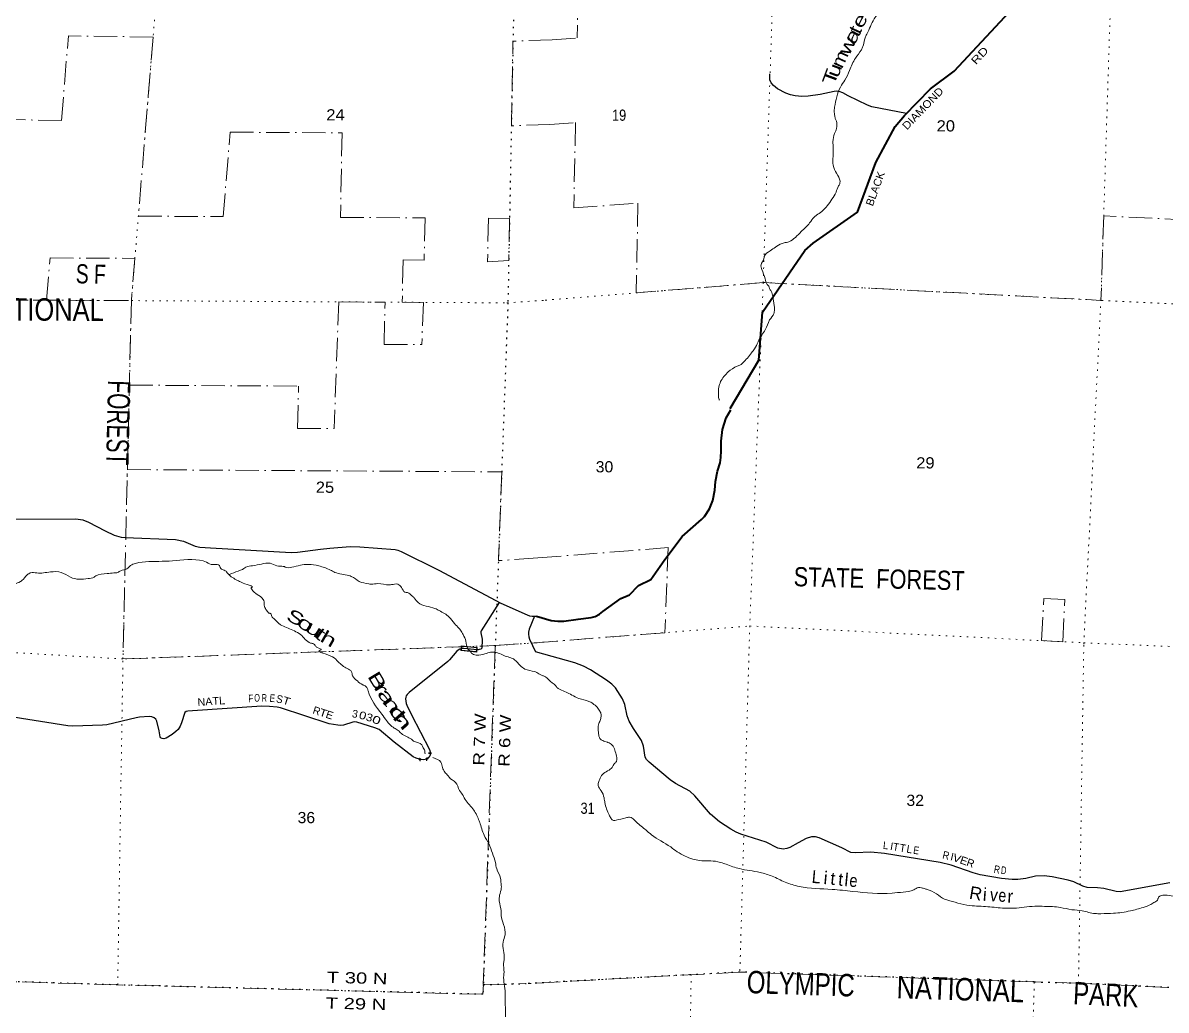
# Model space of a CAD drawing. Header units: feet. Extents: x -739708 to -488887, y 188754 to 379550.
# Drawn here: x -623874 to -606022, y 207505 to 222924 of the extents above; entities that cross this region are included whole.
import ezdxf
from ezdxf.enums import TextEntityAlignment as Align

# ---------------------------------------------------------------- set-up
doc = ezdxf.new("R2010")
doc.units = ezdxf.units.FT
doc.header["$LTSCALE"] = 73
doc.linetypes.add('DOT_DASHED', pattern=[7.7, 5, -1.2, 0.3, -1.2])
doc.linetypes.add('DOTTED', pattern=[1.5, 0.3, -1.2])
for name, color, linetype, lineweight in [('26', 7, 'Continuous', 40), ('29', 7, 'Continuous', 25), ('31', 7, 'Continuous', 13), ('39', 7, 'Continuous', 13), ('44', 7, 'DOT_DASHED', 13), ('6', 7, 'DOTTED', 25), ('7', 7, 'DOTTED', 13)]:
    doc.layers.add(name, color=color, linetype=linetype, lineweight=lineweight)
for name, color, linetype in [('27', 7, 'Continuous'), ('30', 7, 'Continuous'), ('41', 7, 'Continuous')]:
    doc.layers.add(name, color=color, linetype=linetype)

msp = doc.modelspace()

# ---------------------------------------------------------------- linework, layer by layer
at = {"layer": '26'}
for points in [[(-612828, 216899.27), (-612381.53, 217654.86), (-612326.01, 218405.17), (-611663.19, 219369.46), (-611533.7, 219481.39), (-610839.56, 219967.43), (-610553.74, 220744.79), (-610254.74, 221306.26), (-610109.8, 221476.26), (-609701.33, 221892.2), (-609334.36, 222168.01), (-607605.23, 224029.06)], [(-615856.38, 213659.18), (-615622.68, 213590.55), (-615521.91, 213580.37), (-615427.25, 213582.4), (-615205.34, 213610.92), (-615002.78, 213635.38), (-614936.62, 213651.67), (-614868.42, 213690.38), (-614818.54, 213729.08), (-614536.04, 213931.64), (-614401.66, 213993.07), (-614263.39, 214137.04), (-614069.83, 214231.39), (-613849.19, 214540.74), (-613576.95, 214903.31), (-613275, 215169.87), (-613250.33, 215191.65), (-613232.62, 215217.12), (-613152.08, 215332.96), (-613098.64, 215466.76), (-613068.81, 215625.26), (-613057.61, 215762.01), (-613025.76, 215920.47), (-612988.52, 216050.6), (-612976.46, 216136.97), (-612972.1, 216239.63), (-612972.6, 216392.78), (-612950.28, 216575.63), (-612893.81, 216753.67), (-612820.37, 216880.97)]]:
    msp.add_lwpolyline(points, dxfattribs=at)
at = {"layer": '29'}
for points in [[(-610078.23, 221508.4), (-610617.88, 221612.86), (-610684.11, 221636.84), (-610985.03, 221782.94), (-611069.83, 221832.87), (-611129.88, 221853.25), (-611164.49, 221855.28), (-611205.8, 221850.8), (-611425.52, 221806.41), (-611614.41, 221781.95), (-611709.08, 221775.83), (-611815.13, 221782.46), (-611889.24, 221798.24), (-611961.52, 221828.8), (-612088.84, 221895.79), (-612152.89, 221946.95), (-612190.54, 221985.66), (-612210.9, 222032.51), (-612210.9, 222130.3)], [(-623981.74, 215171.76), (-623048.95, 215177.24), (-622939.38, 215160.59), (-622847.78, 215127.46), (-622588.86, 214991.94), (-622449.02, 214920.87), (-622340.46, 214890.9), (-622278.98, 214885), (-621489.55, 214856.52), (-621368.04, 214827.03), (-621183.58, 214753.7), (-621108.44, 214736.4), (-620945.77, 214722.9), (-619684.12, 214653.99), (-619583.74, 214658.1), (-619225.5, 214701.96), (-619081.45, 214721.41), (-618763.27, 214743.89), (-618612.68, 214740.59), (-618060.35, 214696.83), (-618020.23, 214687.71), (-617967.82, 214668.98), (-617377.4, 214377.03), (-616409.16, 213860.89), (-615999.17, 213677.01), (-615962.35, 213665.15), (-615922.11, 213657.65), (-615856.38, 213659.18)], [(-616434.53, 213872.27), (-616717.1, 213428.24), (-616722.62, 213413.26), (-616722.71, 213398.27), (-616703.73, 213300.59), (-616702.13, 213280.28), (-616704.93, 213170.72), (-616709.79, 213156.59), (-616716.16, 213149.18), (-616725.52, 213143.56), (-616747.98, 213136.07), (-616762.49, 213134.2), (-616780.61, 213134.58), (-616990.64, 213154.58), (-617005.81, 213154.8), (-617023.59, 213151.99), (-617050.73, 213141.69), (-617078.8, 213124.84), (-617098.21, 213109.58), (-617212.16, 212976.88), (-617239.05, 212951.4), (-617841.96, 212468.4), (-617873.29, 212436.82), (-617886.88, 212415.96), (-617894.37, 212393.48), (-617898.11, 212365.39), (-617886.88, 212296.09), (-617878.08, 212266.75), (-617806.15, 212114.52), (-617526.58, 211573.17), (-617515.72, 211541.41), (-617510.1, 211508.63), (-617517.23, 211475.78), (-617532.2, 211453.31), (-617554.66, 211436.45), (-617571.86, 211427.16), (-617593.39, 211419.67), (-617625.2, 211415.92), (-617680.06, 211425.21), (-617734.34, 211440.2), (-617780.37, 211463.01), (-618078.79, 211691.77), (-618309.98, 211886.58), (-618377.25, 211915.9), (-618661.74, 212002.05), (-618702.92, 212005.8), (-618723.89, 212002.48), (-618867.59, 211956.51), (-618908.8, 211949.61), (-618957.47, 211953.36), (-619089.59, 211978.85), (-619850.25, 212226.8), (-619904.6, 212238.34), (-620022.44, 212249.27), (-620140.91, 212251.07), (-621223.97, 212179.78), (-621299.84, 212174.36), (-621324.18, 212170.61), (-621345.7, 212155.63), (-621395.66, 211994.44), (-621415.89, 211938.38), (-621450.52, 211885.93), (-621483.27, 211855.97), (-621545.31, 211808.47), (-621637.68, 211751.09), (-621670.43, 211741.73), (-621701.54, 211744.84), (-621722.84, 211756.71), (-621731.27, 211773.56), (-621744.19, 211868.2), (-621780.1, 212017.4), (-621797.71, 212048.88), (-621823.91, 212069.48), (-621859.47, 212084.46), (-621902.44, 212088.96), (-622051.32, 212080.72), (-622107.53, 212070.77), (-622562.28, 211962.73), (-622632.25, 211955.55), (-623092.89, 211942.12), (-623172.02, 211946.89), (-624122.51, 212098.33)], [(-615882.95, 213658.56), (-615967.29, 213455.84), (-615979.2, 213410.45), (-615979.2, 213376.74), (-615973.58, 213333.66), (-615963.67, 213299.55), (-615871.79, 213099.17)], [(-605963.81, 209493.98), (-606739.45, 209351.38), (-606805.09, 209357.23), (-606995.96, 209404.35), (-607096.31, 209414.89), (-607254.51, 209420.64), (-607324.25, 209438.85), (-607462.16, 209510.27), (-607554.25, 209537.02), (-607804.18, 209587.68), (-607926.33, 209599.9), (-608060.69, 209595.83), (-608215.41, 209563.24), (-608338, 209545.36), (-608427.13, 209546.94), (-608594.07, 209559.16), (-608927.94, 209616.2), (-609036.97, 209651.7), (-609379.89, 209771.02), (-609550.06, 209811.33), (-610418.6, 209950.13), (-610634.52, 209973.78), (-610877.5, 209960.05), (-610947.46, 209966.57), (-611085.98, 210037.62), (-611440.13, 210194.73), (-611497.13, 210211.02), (-611558.64, 210210.22), (-611643.71, 210186.58), (-611769.66, 210115.5), (-611896.15, 210043.98), (-611945.01, 210027.69), (-612000.71, 210021.3), (-612083.44, 210035.83), (-612266.51, 210130.42), (-612662.34, 210250.93), (-612736.94, 210284.35), (-612818.37, 210329.17), (-612997.52, 210447.32), (-613137.31, 210563.88), (-613380.33, 210852.77), (-613461.68, 210924), (-613681.55, 211046.23), (-613766.77, 211101.3), (-614094.82, 211376.23), (-614135.53, 211421.05), (-614156.37, 211458.13), (-614184.39, 211628.84), (-614211.73, 211716.09), (-614341.13, 211903.83), (-614408.33, 212019.96), (-614436.19, 212100.69), (-614473.48, 212280.71), (-614511.32, 212369.19), (-614622.09, 212537.38), (-614677.06, 212594.43), (-614758.35, 212658.18), (-615008.89, 212818.5), (-615120.86, 212875.55), (-615254.46, 212929.6), (-615871.79, 213099.17)]]:
    msp.add_lwpolyline(points, dxfattribs=at)
at = {"layer": '31'}
for p, q in [((-617027.83, 213195.84), (-616779.18, 213169.92)), ((-616779.18, 213169.92), (-616786.95, 213095.32))]:
    msp.add_line(p, q, dxfattribs=at)
msp.add_lwpolyline([(-616786.95, 213095.32), (-617035.6, 213121.24), (-617027.83, 213195.84)], dxfattribs=at)
msp.add_lwpolyline([(-617026.81, 213128.36), (-617020.7, 213187.05), (-616787.96, 213162.79), (-616794.07, 213104.1)], close=True, dxfattribs=at)
at = {"layer": '31', "linetype": 'DOTTED', "lineweight": 100}
msp.add_arc((-617626.28, 211520.98), 111.11, 239.44968, 15.05422, dxfattribs=at)
at = {"layer": '39'}
for points in [[(-606056.52, 229863.93), (-606170.87, 229798.01), (-606203.73, 229770.54), (-606272.94, 229739.86), (-606319.01, 229664.33), (-606409.98, 229563.62), (-606433.52, 229503.7), (-606515.53, 229354.42), (-606617, 229235.81), (-606650.09, 229198.27), (-606664.42, 229188.52), (-606715.47, 228984.13), (-606765.94, 228892.58), (-606794.83, 228863), (-606866.11, 228741.69), (-606936.3, 228668.73), (-607014.17, 228612.05), (-607048.99, 228500), (-607091.35, 228410.27), (-607107.73, 228398.56), (-607123.46, 228328.38), (-607146.67, 228282.56), (-607209.64, 228173.15), (-607234.5, 228143.49), (-607273.43, 228027.49), (-607331.58, 227952.24), (-607440.99, 227837.83), (-607461.69, 227814.12), (-607541.08, 227690.98), (-607582.19, 227655.65), (-607589.49, 227601.4), (-607613.12, 227537.45), (-607648.32, 227495.93), (-607651.08, 227463.76), (-607676.96, 227389.78), (-607757.1, 227234.42), (-607795.9, 227124.47), (-607833.83, 226964.11), (-607854.72, 226932.35), (-607865.34, 226908.41), (-607890.25, 226876.73), (-607926.61, 226784.86), (-607959.99, 226735.24), (-607968.34, 226634.67), (-607970.11, 226558.14), (-607943.2, 226414.46), (-607909.31, 226310.93), (-607889.48, 226209.73), (-607885.08, 226050.44), (-607909.97, 225932.11), (-607931.54, 225870.13), (-608013.32, 225730.93), (-608153.91, 225574.92), (-608257.24, 225462.4), (-608281.68, 225450.86), (-608290.39, 225422.84), (-608342.59, 225343.43), (-608425.46, 225244.55), (-608560.68, 225146.85), (-608623.37, 225136.18), (-608699.94, 225135.89), (-608807.22, 225114.14), (-608825.43, 225110.53), (-609070.71, 225045.54), (-609177.86, 225029.83), (-609291.36, 225000.16), (-609459.02, 224981.78), (-609568.21, 224964.1), (-609669.88, 224924.08), (-609780.18, 224858.06), (-609859.2, 224751.04), (-609905.04, 224685.57), (-609973.81, 224586.38), (-610000.59, 224560.79), (-610159.95, 224201.69), (-610236.03, 223959.59), (-610344.29, 223720.23), (-610368.73, 223533.39), (-610403.72, 223413.28), (-610395.72, 223235.78), (-610394.49, 223201.49), (-610407.17, 223175.59), (-610468.88, 223120.56), (-610580.77, 222986.07), (-610695.49, 222750.13), (-610711.42, 222718.27), (-610731.34, 222659.01), (-610757.86, 222556.84), (-610781.22, 222504.98), (-610874.93, 222372.09), (-610963.9, 222182.68), (-611039.95, 222029.24), (-611108.9, 221921.99), (-611198.74, 221607.67), (-611205.7, 221567.52), (-611199.5, 221486.79), (-611188.71, 221430.12)], [(-611188.71, 221430.12), (-611171.52, 221389.44), (-611168.07, 221276.52), (-611198.12, 221196.6), (-611225.24, 221068.25), (-611222.6, 221007.75), (-611219.96, 220947.23), (-611212.3, 220666.98), (-611150.69, 220542.67), (-611115.21, 220420.98), (-611136.37, 220377.12), (-611176.89, 220279.31), (-611239.85, 220169.91), (-611399.35, 219980.08), (-611481.32, 219919.47), (-611518.26, 219890.07), (-611588.86, 219798.99), (-611720.87, 219664.95), (-611911.93, 219504.04), (-611948.41, 219494.78), (-611954.45, 219494.92), (-612019.3, 219478.25), (-612123.34, 219422.17), (-612205.26, 219363.57), (-612297.92, 219277.01), (-612302.73, 219242.86), (-612347.24, 219147.15), (-612334.9, 219070.3), (-612283.78, 218928.1), (-612249.56, 218838.67), (-612226.05, 218809.93), (-612216.72, 218777.49), (-612189.55, 218732.54), (-612163.26, 218649.33), (-612142.24, 218511.85), (-612140.57, 218409.04), (-612147.13, 218387.03), (-612213.97, 218283.77), (-612281.91, 218132.16), (-612336.22, 218048.76), (-612449.95, 217833.72), (-612495.77, 217768.26), (-612632.28, 217614.18), (-612667.2, 217584.75), (-612720.11, 217561.76), (-612861.18, 217472.26), (-612898.3, 217434.81), (-612996.6, 217277.86), (-613012.24, 217123.06), (-613010.68, 217102.87), (-613003.97, 217044.29), (-612994.18, 217031.98)], [(-626384.44, 214781.22), (-626126.74, 214680.67), (-625902.62, 214609.09), (-625890.59, 214606.81), (-625783.68, 214521.73), (-625540.48, 214492.09), (-625364.95, 214500.23), (-625208.04, 214486.64), (-625158.27, 214459.3), (-625103.02, 214407.65), (-625049.14, 214384.26), (-625066.08, 214348.36), (-625036.28, 214329.54), (-625020.16, 214329.17), (-624973.69, 214334.18), (-624944.07, 214307.3), (-624861.71, 214295.37), (-624809.92, 214267.99), (-624717.31, 214263.89), (-624613.01, 214241.39), (-624444.21, 214130.74), (-624416.19, 214122.05), (-624383.92, 214123.34), (-624156.04, 214128.29), (-624101.42, 214137.15), (-623912.6, 214197.43), (-623888.06, 214213.01), (-623805.32, 214305.92), (-623758.33, 214333.09), (-623752.24, 214334.97), (-623657.56, 214332.85), (-623443.56, 214348.2), (-623274.39, 214342.38), (-623128.98, 214266.52), (-622996.67, 214235.33), (-622856.16, 214247.92)], [(-622856.16, 214247.92), (-622762.16, 214266.35), (-622735.51, 214285.91), (-622559.33, 214322.28), (-622452.23, 214333.99), (-622395.64, 214340.79), (-622344.64, 214367.86), (-622251.23, 214398.02), (-622191.65, 214447.09), (-622114.27, 214481.65), (-621700.33, 214514.68), (-621482.39, 214525.91), (-621005.32, 214499.05), (-620901.35, 214462.44), (-620802.91, 214448.13), (-620799.29, 214429.9), (-620759.97, 214386.68), (-620702.15, 214359.16), (-620684.53, 214336.58), (-620541.93, 214226.51), (-620476.18, 214192.78), (-620372.26, 214154.14), (-620294.71, 214108.04), (-620307.03, 214098.24), (-620303.32, 214084.04), (-620121.63, 213920.66), (-620104.33, 213883.98), (-620107.4, 213837.67), (-620094.36, 213791), (-620059.3, 213737.79), (-620019.8, 213702.62), (-620005.74, 213700.3), (-619994.34, 213669.79), (-619957.18, 213620.56), (-619872.4, 213538), (-619830.64, 213512.87), (-619635.07, 213427.82), (-619539.62, 213371.23), (-619381.41, 213238.62), (-619333.39, 213223.43), (-619309.72, 213200.72), (-619276.2, 213167.7), (-619216.51, 213134.1), (-619230.79, 213126.36), (-619039.62, 213025.27), (-618950.82, 212942.63), (-618921.15, 212917.76), (-618847.9, 212859.65), (-618772.18, 212821.66), (-618742.66, 212790.75), (-618725.96, 212727.87), (-618651.25, 212645.53), (-618567.94, 212587.2), (-618528.06, 212568.15), (-618498.58, 212535.24), (-618483.48, 212490.53), (-618268.04, 212128.8)], [(-615880.33, 212794.22), (-616034.99, 212832.5), (-616110.66, 212886.71), (-616195.58, 212977.42), (-616364.11, 213041.91), (-616452.23, 213082.31), (-616549.04, 213096.72), (-616632.5, 213076.55), (-616754.56, 213049.23), (-616835.29, 213059.22), (-616869.21, 213080.19), (-616894.72, 213115.05), (-616924.31, 213148.01), (-616955.96, 213267.67), (-617000.11, 213371.52), (-617038.99, 213440.97), (-617062.65, 213467.73), (-617135.78, 213544.05), (-617216.43, 213644.74), (-617373.99, 213745.24), (-617440.01, 213779.07), (-617701.02, 213869.95), (-617764.13, 213942), (-617799.75, 213977.11), (-617867.45, 214025.08), (-617909.75, 214034.16), (-617960.75, 214103.9), (-618020.24, 214157.72), (-618119.59, 214150.02), (-618152.05, 214146.76), (-618329.69, 214167.13), (-618439.2, 214157.65), (-618473.49, 214162.5), (-618620.37, 214200.27), (-618746.04, 214279.86), (-618784.2, 214292.86), (-619003.68, 214342.45), (-619071.66, 214378.34), (-619254.35, 214443.16), (-619415.71, 214467.17), (-619541.5, 214454.05), (-619675.85, 214420.98), (-619776.95, 214425.41), (-619786.92, 214431.69), (-619807.06, 214436.2), (-619906.03, 214444.61), (-620012.41, 214483.43), (-620148.28, 214472.57), (-620286.52, 214445.64), (-620390.3, 214421.91), (-620462.13, 214379.29), (-620513.11, 214362.37), (-620647.86, 214307.33)], [(-614879.61, 211076.31), (-614860.34, 211126.25), (-614808.24, 211201.63), (-614720.42, 211254.05), (-614662.65, 211313.19), (-614629.28, 211362.8), (-614612.85, 211376.54), (-614599.66, 211424.6), (-614617.61, 211519.7), (-614647.8, 211609.03), (-614702.78, 211670.72), (-614740.72, 211685.68), (-614750.7, 211689.93), (-614818.64, 211713.63), (-614866.18, 211748.95), (-614883.15, 211799.71), (-614888.97, 211896.55), (-614880.99, 211981), (-614864.11, 212014.87), (-614848.57, 212076.97), (-614847.24, 212135.37), (-614874.22, 212188.36), (-614921.15, 212249.87), (-614956.71, 212280.9), (-614978.49, 212297.51), (-615034.21, 212326.97), (-615192.31, 212372.85), (-615301.9, 212425.7), (-615485.2, 212514.45), (-615526.97, 212537.55), (-615552.4, 212570.37), (-615609.78, 212615.99), (-615714.42, 212709.02), (-615756.28, 212728.09), (-615880.33, 212794.22)], [(-618268.04, 212128.8), (-618193.8, 212026.32), (-618077.53, 211910.78), (-618011.93, 211871), (-617962.58, 211825.53), (-617807.44, 211735.33), (-617759.88, 211699.99), (-617646.1, 211651.05), (-617620.99, 211600.41), (-617602.27, 211568.57), (-617591.04, 211506.76), (-617590.95, 211506.61)], [(-617474.63, 211449.23), (-617348.06, 211376.18), (-617321.76, 211292.92), (-617285.05, 211223.54), (-617233.96, 211165.93), (-617228.06, 211159.75), (-617216.39, 211141.35), (-617117.42, 211062.49), (-617053.85, 210934.03), (-617001.16, 210858.24), (-616981.9, 210819.5), (-616848.75, 210649.16), (-616757.85, 210481.77), (-616740.74, 210437.03), (-616672.74, 210237.91), (-616595.3, 210099.06), (-616542.18, 209954.71), (-616495.14, 209808.48), (-616475.16, 209713.27), (-616416.08, 209564.75), (-616411.24, 209512.21), (-616407.76, 209487.94), (-616403.47, 209411.23), (-616430.19, 209300.94), (-616434.37, 209206.27), (-616405.6, 209054.41), (-616405.25, 208981.81), (-616368.14, 208841.85), (-616345.66, 208680.04), (-616376.44, 208567.84), (-616358.32, 208303.3), (-616367.9, 208236.98), (-616360.97, 208099.72), (-616366.2, 208047.41), (-616342.22, 207774.69), (-616342.84, 207659.78), (-616341.88, 207613.38), (-616339.64, 207359.29), (-616362.81, 207140.05), (-616356.65, 207057.24), (-616323.02, 206941.55), (-616330.49, 206879.22), (-616324.37, 206794.41), (-616274.45, 206686.43), (-616225.61, 206618.78), (-616216.19, 206590.35), (-616193.17, 206539.43), (-616169.39, 206434.05), (-616136.94, 206090.57), (-616142.87, 206008.04), (-616136.8, 205921.2), (-616133.32, 205896.93), (-616125.82, 205872.56), (-616075.79, 205686.69)], [(-604419.12, 206407.29), (-604277.75, 206597.5), (-604233.67, 206675.08), (-604155.13, 206848.58), (-604107.29, 206913.99), (-604080.56, 206937.56), (-603902.24, 207070.52), (-603833.84, 207153.59), (-603823.04, 207185.58), (-603729.52, 207397.03), (-603718.12, 207455.2), (-603720.7, 207517.71), (-603760.38, 207631.44), (-603857.34, 207794.82), (-603882.07, 207857.83), (-603965.35, 208002.77), (-604069.19, 208130.04), (-604106.6, 208167.15), (-604327.38, 208377.66), (-604388.22, 208447.54), (-604408.92, 208510.47), (-604527.64, 208603.82), (-604579.34, 208633.2), (-604701.76, 208740.75), (-604767.84, 208845), (-604827.25, 208977.3), (-604879.61, 209065.12), (-604940.41, 209137.02), (-604984.01, 209168.22), (-605125.89, 209217.78), (-605302.05, 209266.09), (-605322.09, 209270.57), (-605370.28, 209277.71), (-605560.14, 209255.82), (-605564.03, 209261.96), (-605702.58, 209281.21), (-605944.11, 209290.71), (-606148.53, 209248.99), (-606150.82, 209236.96), (-606200.16, 209193.74), (-606259.43, 209156.8), (-606381.4, 209109.2), (-606580.06, 209055.26), (-606844.84, 209016.93), (-607040.37, 209011.29), (-607132.99, 209013.39), (-607331.48, 209054.14), (-607494.21, 209073.94), (-607674.71, 209108.25), (-607922.09, 209125.93), (-608075.16, 209127.38), (-608400.19, 209096.45), (-608547.22, 209097.76), (-608806.58, 209119.75), (-609086.13, 209140.17), (-609272.63, 209176.63), (-609444.72, 209226.86), (-609480.73, 209237.75), (-609605.72, 209321.17), (-609763.22, 209393.23), (-609785.23, 209399.76), (-609843.28, 209415.18), (-609889.55, 209418.25), (-609962.82, 209385.65), (-610128.85, 209349.11), (-610300.46, 209332.84), (-610914.27, 209358.8), (-611237.88, 209390.29), (-611752.53, 209436.17), (-611862.67, 209464.86), (-612072.23, 209550.18), (-612175.91, 209596.84), (-612363.92, 209655.49), (-612684.87, 209715.13), (-612890.82, 209782.24), (-612930.76, 209797.24), (-613024.84, 209823.55), (-613310.46, 209842.09), (-613412.74, 209862.52), (-613534.49, 209911.62), (-613657.84, 209978.87), (-613758.86, 210053.68), (-614058.68, 210243.8), (-614145.62, 210318.3), (-614293.84, 210442.53), (-614402.87, 210519.54), (-614459.57, 210506.71), (-614611.46, 210471.86), (-614651.87, 210466.72), (-614689.39, 210499.81), (-614718.39, 210552.85), (-614786.48, 210745.79), (-614791.78, 210778.15), (-614798.91, 210818.61), (-614842.67, 210930.41), (-614891.11, 211014.11), (-614879.61, 211076.31)]]:
    msp.add_spline(points, degree=3, dxfattribs=at)
at = {"layer": '44'}
for p, q in [((-615194.56, 224010.31), (-615220.03, 222688.65)), ((-623271.67, 221401.32), (-623162.93, 222720.03)), ((-621839.85, 222703.08), (-623162.93, 222720.03)), ((-621839.85, 222703.08), (-622070.51, 219905.67)), ((-615608.72, 222659.48), (-616221.17, 222638.77)), ((-615608.72, 222659.48), (-615220.03, 222688.65)), ((-623271.67, 221401.32), (-624795.02, 221420.83)), ((-615645.09, 221337.5), (-615245.5, 221367.01)), ((-615245.5, 221367.01), (-615271.21, 220032.94)), ((-620746.68, 219897.75), (-620637.89, 221217.12)), ((-620637.89, 221217.12), (-618889.26, 221206.66)), ((-615271.21, 220032.94), (-614269.56, 220109.4)), ((-614269.56, 220109.4), (-614296.58, 218707.26)), ((-622070.51, 219905.67), (-620746.68, 219897.75)), ((-617594.61, 219878.89), (-617607.33, 219218.96)), ((-606997.59, 219910.64), (-607039.83, 218590.04)), ((-605679.01, 219845.06), (-606997.59, 219910.64)), ((-623503.23, 218592.98), (-623448.83, 219252.71)), ((-623448.83, 219252.71), (-622124.9, 219246.03)), ((-622124.9, 219246.03), (-622180.27, 218586.3)), ((-617937.35, 219220.93), (-617607.33, 219218.96)), ((-612311.26, 218867.4), (-614296.58, 218707.26)), ((-612311.26, 218867.4), (-607039.83, 218590.04)), ((-618941.24, 218566.93), (-619014.3, 216587.33)), ((-618941.24, 218566.93), (-618218.76, 218562.61)), ((-618234.33, 217902.69), (-618218.76, 218562.61)), ((-617620.63, 218559.03), (-617644.98, 217899.17)), ((-618234.33, 217902.69), (-617644.98, 217899.17)), ((-622210.43, 217266.46), (-619570.07, 217250.67)), ((-619585.64, 216590.75), (-619570.07, 217250.67)), ((-619585.64, 216590.75), (-619014.3, 216587.33)), ((-622241.57, 215946.62), (-616397.44, 215911.66)), ((-616397.44, 215911.66), (-616448.59, 214525.44)), ((-615831.39, 214567.52), (-613796.92, 214728.15)), ((-613796.92, 214728.15), (-613849.05, 213400.03)), ((-615831.39, 214567.52), (-616448.59, 214525.44)), ((-607636.61, 213259.59), (-607603.93, 213918.77)), ((-613849.05, 213400.03), (-615867.86, 213241.97)), ((-616499.02, 213198.94), (-615867.86, 213241.97)), ((-607636.61, 213259.59), (-607966.19, 213276.12))]:
    msp.add_line(p, q, dxfattribs=at)
for points in [[(-615645.09, 221337.5), (-616246.65, 221317.16), (-616221.17, 222638.77)], [(-618889.26, 221206.66), (-618914.7, 219886.79), (-617594.61, 219878.89)], [(-616604.54, 219872.97), (-616617.67, 219191.82), (-616287.17, 219214.72)], [(-616604.54, 219872.97), (-616274.52, 219871), (-616287.17, 219214.72)], [(-646504.23, 219255.2), (-643568.35, 219158.63), (-638207.66, 219009.48), (-632973.32, 218770.06), (-627647.32, 218613.9), (-622180.27, 218586.3), (-622311.31, 212989.87), (-616499.02, 213198.94), (-616684.37, 207903.06), (-616014.35, 207918.62)], [(-617937.35, 219220.93), (-617950.07, 218561), (-617620.63, 218559.03)], [(-607966.19, 213276.12), (-607933.51, 213935.3), (-607603.93, 213918.77)], [(-596567.06, 213649.37), (-596490.19, 207553.08), (-596950.96, 207572.01), (-597475.96, 207590.74), (-598112.38, 207608.8), (-598122.81, 206903.25), (-597806.67, 206890.28), (-597803.82, 206664.24), (-598242.67, 206241.04), (-601513.48, 206371.72), (-601511.77, 207002.29), (-602826.69, 207089.47), (-602842.1, 206453.94), (-605455.46, 206499.96), (-605421.72, 207831.68), (-607390.1, 207926.42), (-608081.53, 207945), (-612679.7, 208099.16), (-616014.35, 207918.62)], [(-616682.85, 207909.38), (-616691.97, 207752.36), (-622394.43, 207899.18), (-627706.65, 208065.93), (-633010.95, 208227.75), (-638368.95, 208413.73), (-643639.02, 208513.53), (-646812.45, 208588.14)]]:
    msp.add_lwpolyline(points, dxfattribs=at)
at = {"layer": '6'}
for p, q in [((-616684.37, 207903.06), (-616014.35, 207918.62)), ((-608081.54, 207947.13), (-607390.1, 207926.42))]:
    msp.add_line(p, q, dxfattribs=at)
for points in [[(-615947.28, 234033.18), (-616065.3, 229329.27), (-616195.73, 223958.94), (-616299.88, 218555.11), (-616497.46, 213201.32), (-616682.85, 207909.38), (-616691.97, 207752.36), (-622394.43, 207899.18), (-627706.65, 208065.93), (-633010.95, 208227.75), (-637697.01, 208390.57)], [(-608083.67, 207946.05), (-612679.7, 208099.16), (-616014.35, 207918.62)], [(-602816.42, 207741.05), (-605433.79, 207832.54), (-607389.03, 207926.42)]]:
    msp.add_lwpolyline(points, dxfattribs=at)
at = {"layer": '7'}
for p, q in [((-612136.13, 224245.99), (-612314.47, 218868.44)), ((-607039.85, 218592.18), (-606867.65, 223964.33)), ((-612311.26, 218867.4), (-615720.63, 218592.4)), ((-612313.4, 218868.45), (-612523.84, 213506.91)), ((-607039.83, 218590.04), (-612310.2, 218868.48)), ((-602305.38, 218355.64), (-607039.84, 218591.11)), ((-615867.86, 213241.97), (-612524.88, 213503.7)), ((-612523.83, 213505.85), (-612678.49, 208102.27)), ((-612524.89, 213504.77), (-607307.14, 213243.06)), ((-607307.13, 213240.93), (-602122.83, 213029.97)), ((-619075.09, 213106.05), (-622311.16, 212989.29)), ((-608081.53, 207945), (-608225.29, 202605.06))]:
    msp.add_line(p, q, dxfattribs=at)
for points in [[(-622393.42, 207900.66), (-622311.31, 212989.87), (-622179.3, 218586.29), (-621731.11, 224021.8), (-621367.09, 229422.72), (-621207.2, 234738.94), (-621129.36, 238142.22)], [(-633429.51, 218790.93), (-632973.32, 218770.06), (-627647.32, 218613.9), (-622180.27, 218586.3), (-616314.97, 218551.22), (-615720.63, 218592.4)], [(-607391.18, 207927.48), (-607308.05, 213222.27), (-607041.96, 218588.96)], [(-622312.75, 212990.06), (-627546.51, 213294.6), (-627693.27, 213300.65), (-632857.08, 213527.38), (-633014.92, 213541.22), (-635502.88, 213613.01)], [(-615867.86, 213241.97), (-616499.02, 213198.94), (-619075.09, 213106.05)], [(-585358.41, 201829.27), (-587025.07, 201861.73), (-592340.36, 202063.36), (-597639.88, 202250.3), (-602931.09, 202448.91), (-608229.03, 202617.23), (-613538.98, 202789.63), (-613437.77, 208060.59)]]:
    msp.add_lwpolyline(points, dxfattribs=at)

# ---------------------------------------------------------------- texts
at = {"layer": '27'}
for s, rotation, width, p in [('RD', 47.104, 1.3, (-608889.18, 222372.68)), ('DIAMOND', 46.018, 1.1, (-609777.96, 221546.42)), ('BLACK', 69.813, 1.05, (-610507.59, 220313.51))]:
    msp.add_text(s, height=120.9, rotation=rotation, dxfattribs=dict(at, width=width)).set_placement(p, align=Align.CENTER)
at = {"layer": '30'}
for s, rotation, width, p in [('O', 358.766, 0.65, (-620217.96, 212322.61)), ('R', 359.13, 0.65, (-620103.77, 212320.83)), ('E', 354.701, 0.8, (-619983.62, 212317.53)), ('F', 3.766, 0.8, (-620309.45, 212312.66)), ('S', 348.013, 0.95, (-619877.23, 212304.08)), ('T', 341.946, 1.2, (-619775.76, 212277.58)), ('T', 341.946, 1.2, (-619202.64, 212090.01)), ('E', 341.946, 1.05, (-619101.9, 212057.88)), ('0', 343.153, 1.25, (-618584.44, 212049.54)), ('3', 343.153, 1.15, (-618479.14, 212018.69)), ('0', 336.45, 1.45, (-618375.54, 211981.25)), ('L', 353.749, 0.9, (-610408.47, 210019.43)), ('E', 350.92, 0.85, (-609933.43, 209941.94)), ('R', 346.673, 0.9, (-609472.41, 209864.87)), ('V', 340.815, 1.15, (-609307.8, 209820.05)), ('E', 340.815, 1.1, (-609198.43, 209782)), ('R', 350.305, 0.8, (-608673.55, 209643.75)), ('D', 355.813, 0.7, (-608562.87, 209629.84))]:
    msp.add_text(s, height=120, rotation=rotation, dxfattribs=dict(at, width=width)).set_placement(p, align=Align.CENTER)
at = {"layer": '30', "width": 1.05}
msp.add_text('NATL', height=120, rotation=3.766, dxfattribs=at).set_placement((-621143.7, 212255.21))
at = {"layer": '30'}
for s, rotation, p in [('R', 341.946, (-619303.82, 212122.31)), ('3', 349.996, (-618698.07, 212074.03)), ('I', 350.92, (-610315.96, 210004.61)), ('T', 350.92, (-610249.42, 209993.99)), ('T', 350.92, (-610144.96, 209977.38)), ('L', 350.92, (-610039.52, 209959.54)), ('I', 346.673, (-609377.54, 209843.25)), ('R', 340.815, (-609095.31, 209746.12))]:
    msp.add_text(s, height=120, rotation=rotation, dxfattribs=at).set_placement(p, align=Align.CENTER)
at = {"layer": '41'}
for s, rotation, width, p in [('e', 62.37, 1.4, (-610769.19, 222820.94)), ('a', 62.596, 1.5, (-610889.74, 222570.14)), ('t', 65.307, 1.25, (-610806.57, 222734.59)), ('w', 63.841, 1.4, (-610974.89, 222400.73)), ('m', 65.916, 1.15, (-611080.05, 222200.77)), ('u', 69.79, 1.35, (-611147.14, 222054.84)), ('T', 69.642, 1.45, (-611211.73, 221932.51)), ('S', 333.53, 1.45, (-619778.18, 213604.6)), ('o', 324.332, 1.65, (-619618.21, 213529.21)), ('u', 327.573, 1.7, (-619489.82, 213441.87)), ('t', 325.136, 1.6, (-619334.63, 213336.18)), ('h', 330.224, 1.55, (-619249.38, 213274.77)), ('B', 301.2, 1.6, (-618500.26, 212720.3)), ('r', 303.134, 1.75, (-618402.65, 212545.85)), ('a', 305.816, 1.75, (-618351.92, 212448.79)), ('n', 307.572, 1.85, (-618277.18, 212327.66)), ('c', 315.698, 2.25, (-618192.66, 212175.04)), ('h', 311.134, 1.95, (-618114.57, 212073.79)), ('v', 354.143, 0.9, (-608781.38, 209210.75)), ('e', 356.809, 0.8, (-608644.18, 209201.2))]:
    msp.add_text(s, height=201.5, rotation=rotation, dxfattribs=dict(at, width=width)).set_placement(p)
for s, rotation, width, p in [('L', 354.96, 0.9, (-611494.48, 209487.28)), ('e', 354.457, 0.85, (-610912.4, 209430.46))]:
    msp.add_text(s, height=200, rotation=rotation, dxfattribs=dict(at, width=width)).set_placement(p, align=Align.CENTER)
for s, rotation, p in [('i', 354.96, (-611347.24, 209472.78)), ('t', 354.427, (-611235.11, 209461.78)), ('t', 354.427, (-611112.91, 209448.43)), ('l', 354.457, (-611022.67, 209440.73))]:
    msp.add_text(s, height=200, rotation=rotation, dxfattribs=at).set_placement(p, align=Align.CENTER)
for s, rotation, p in [('R', 350.219, (-609106.96, 209246.35)), ('i', 355.847, (-608889.84, 209214.21)), ('r', 357.51, (-608504.76, 209183.87))]:
    msp.add_text(s, height=201.5, rotation=rotation, dxfattribs=at).set_placement(p)
at = {"layer": '44'}
for s, width, p in [('S F', 0.75, (-622816.38, 218851.42)), ('STATE  FOREST', 0.85, (-610506.26, 214093.55))]:
    msp.add_text(s, height=300, rotation=358.583, dxfattribs=dict(at, width=width)).set_placement(p, align=Align.CENTER)
for s, rotation, width, p in [('NATIONAL', 359.711, 0.85, (-624600.6, 218278.02)), ('FOREST', 268.649, 0.7, (-622543.82, 217345.4)), ('OLYMPIC', 358.092, 0.8, (-612575.67, 207771.74)), ('NATIONAL', 358.092, 0.85, (-610234.71, 207691.86)), ('PARK', 357.251, 0.8, (-607481.38, 207597.72))]:
    msp.add_text(s, height=350, rotation=rotation, dxfattribs=dict(at, width=width)).set_placement(p)
at = {"layer": '6'}
for s, rotation, width, p in [('R 7 W', 87.994, 1.25, (-616670.82, 211321.62)), ('R 6 W', 87.994, 1.25, (-616276.54, 211303.58)), ('T 30 N', 358.525, 1.35, (-619130.58, 207932.47)), ('T 29 N', 358.525, 1.35, (-619148.2, 207529.62))]:
    msp.add_text(s, height=175, rotation=rotation, dxfattribs=dict(at, width=width)).set_placement(p)
at = {"layer": '7'}
for s, width, p in [('24', 1.1, (-619135.78, 221401.25)), ('19', 0.85, (-614674.66, 221395.44)), ('20', 1.1, (-609605.72, 221228.27)), ('30', 1.05, (-614928.64, 215903.92)), ('29', 1.1, (-609924.16, 215964.85)), ('25', 1.1, (-619299.8, 215584.64)), ('32', 1.05, (-610077.15, 210694.19)), ('31', 0.85, (-615166.34, 210570.7)), ('36', 1.05, (-619584.37, 210424.83))]:
    msp.add_text(s, height=175, dxfattribs=dict(at, width=width)).set_placement(p)

doc.saveas('drawing.dxf')
